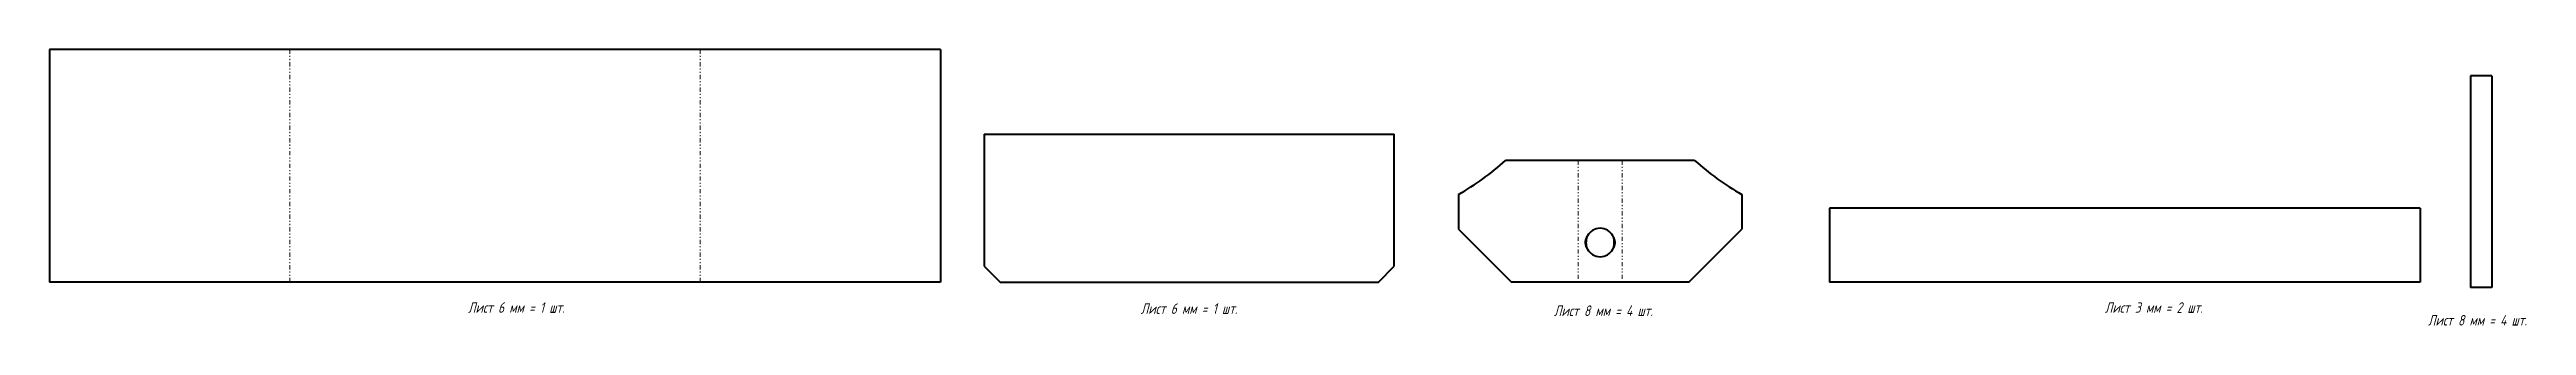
# Model space of a CAD drawing. Header units: millimetres. Extents: x 0 to 2338, y -41 to 220.
import ezdxf

# ---------------------------------------------------------------- set-up
doc = ezdxf.new("R2010")
doc.units = ezdxf.units.MM
doc.linetypes.add('K5LT_BASIC', pattern=[0])
doc.linetypes.add('K5LT_CHAIN_LINE_WITH_2_POINTS', pattern=[12, 4, -2, 1, -2, 1, -2])
doc.styles.add('KTEXTSTYLE', font='GOST_AU.SHX', dxfattribs={"width": 0.96, "height": 5})

msp = doc.modelspace()

# ---------------------------------------------------------------- linework, layer by layer
at = {"color": 7, "linetype": 'K5LT_BASIC', "lineweight": 40}
for p, q in [((0, 220), (0, 0)), ((217, 220), (0, 220)), ((236.5, 220), (217, 220)), ((604.5, 220), (236.5, 220)), ((624, 220), (604.5, 220)), ((841, 220), (624, 220)), ((841, 220), (841, 0)), ((2305.2, 195), (2285, 195)), ((2285, 195), (2285, -5)), ((2305.2, 195), (2305.2, -5)), ((882.3, 140), (882.3, 15)), ((882.3, 140), (1269.3, 140)), ((1269.3, 15), (1269.3, 140)), ((1434, 115), (1374.4, 115)), ((1451.6, 115), (1434, 115)), ((1475.6, 115), (1451.6, 115)), ((1493.2, 115), (1475.6, 115)), ((1552.8, 115), (1493.2, 115)), ((1330, 82.9), (1330, 50)), ((1597.2, 82.9), (1597.2, 50)), ((1330, 50), (1380, 0)), ((1547.2, 0), (1597.2, 50)), ((2237.5, 70), (1680, 70)), ((1680, 70), (1680, 0)), ((2237.5, 70), (2237.5, 0)), ((217, 0), (0, 0)), ((236.5, 0), (217, 0)), ((604.5, 0), (236.5, 0)), ((624, 0), (604.5, 0)), ((841, 0), (624, 0)), ((882.3, 15), (897.3, 0)), ((897.3, 0), (1254.3, 0)), ((1254.3, 0), (1269.3, 15)), ((1434, 0), (1380, 0)), ((1451.6, 0), (1434, 0)), ((1475.6, 0), (1451.6, 0)), ((1493.2, 0), (1475.6, 0)), ((1547.2, 0), (1493.2, 0)), ((2237.5, 0), (1680, 0)), ((2305.2, -5), (2285, -5))]:
    msp.add_line(p, q, dxfattribs=at)
at = {"color": 7, "linetype": 'K5LT_CHAIN_LINE_WITH_2_POINTS', "lineweight": 18}
for p, q in [((226.7, 220), (226.7, 0)), ((614.2, 220), (614.2, 0)), ((1442.8, 115), (1442.8, 0)), ((1484.4, 115), (1484.4, 0))]:
    msp.add_line(p, q, dxfattribs=at)
at = {"color": 7, "linetype": 'K5LT_BASIC', "lineweight": 40}
for centre, radius, start, end in [((1196, 315), 268, 300, 311.7318), ((1731.2, 315), 268, 228.2682, 240), ((1463.6, 37.5), 13.5, 27.266, 152.734), ((1463.6, 37.5), 13.5, 207.266, 332.734)]:
    msp.add_arc(centre, radius, start, end, dxfattribs=at)
for points, knots in [([(1451.6, 43.7), (1451.6, 43.6), (1451.5, 43.6), (1451.5, 43.5), (1451.4, 43.4), (1451.3, 43.3), (1451.3, 43.2), (1451.2, 43), (1451.1, 43), (1451, 42.8), (1451, 42.7), (1450.9, 42.6), (1450.8, 42.5), (1450.8, 42.3), (1450.7, 42.3), (1450.6, 42), (1450.5, 41.9), (1450.4, 41.6), (1450.3, 41.4), (1450.2, 41.1), (1450.1, 40.9), (1450, 40.6), (1449.9, 40.4), (1449.8, 40.1), (1449.8, 40), (1449.7, 39.6), (1449.7, 39.5), (1449.6, 39.1), (1449.6, 39), (1449.5, 38.5), (1449.5, 38.1), (1449.5, 37.7), (1449.5, 37.6), (1449.5, 37.3), (1449.5, 37.1), (1449.5, 36.5), (1449.6, 36.2), (1449.7, 35.7), (1449.7, 35.5), (1449.8, 35.2), (1449.8, 35), (1449.9, 34.7), (1449.9, 34.5), (1450.1, 34.2), (1450.1, 34.1), (1450.2, 33.7), (1450.3, 33.6), (1450.4, 33.3), (1450.5, 33.1), (1450.6, 32.9), (1450.7, 32.8), (1450.8, 32.6), (1450.8, 32.6), (1450.9, 32.4), (1450.9, 32.3), (1451, 32.2), (1451.1, 32.1), (1451.2, 31.9), (1451.3, 31.8), (1451.4, 31.6), (1451.5, 31.4), (1451.6, 31.3)], [0, 0, 0, 0, 0.135802, 0.135802, 0.412645, 0.412645, 0.687007, 0.687007, 0.959092, 0.959092, 1.229027, 1.229027, 1.504295, 1.504295, 1.777577, 1.777577, 2.318714, 2.318714, 2.866554, 2.866554, 3.40858, 3.40858, 3.953269, 3.953269, 4.493768, 4.493768, 5.035478, 5.035478, 5.574456, 5.574456, 6.651777, 6.651777, 7.000013, 7.000013, 7.727513, 7.727513, 8.80371, 8.80371, 9.341407, 9.341407, 9.88228, 9.88228, 10.421091, 10.421091, 10.964647, 10.964647, 11.504902, 11.504902, 12.051471, 12.051471, 12.321297, 12.321297, 12.592989, 12.592989, 12.866692, 12.866692, 13.142503, 13.142503, 13.568077, 13.568077, 14, 14, 14, 14]), ([(1451.6, 31.3), (1451.5, 31.4), (1451.5, 31.6), (1451.4, 31.8), (1451.4, 32), (1451.3, 32.2), (1451.3, 32.3), (1451.2, 32.6), (1451.1, 32.7), (1451.1, 33), (1451, 33.1), (1451, 33.4), (1451, 33.5), (1450.9, 33.9), (1450.8, 34.2), (1450.7, 34.8), (1450.7, 35), (1450.6, 35.6), (1450.6, 35.9), (1450.6, 36.6), (1450.5, 37.1), (1450.5, 37.6), (1450.5, 37.7), (1450.6, 38.4), (1450.6, 39), (1450.7, 39.8), (1450.7, 40.1), (1450.8, 40.6), (1450.8, 40.9), (1451, 41.4), (1451, 41.7), (1451.1, 42.1), (1451.1, 42.2), (1451.2, 42.5), (1451.3, 42.6), (1451.3, 42.9), (1451.4, 43.1), (1451.5, 43.4), (1451.5, 43.5), (1451.6, 43.7)], [0, 0, 0, 0, 0.269016, 0.269016, 0.534595, 0.534595, 0.796962, 0.796962, 1.056185, 1.056185, 1.323895, 1.323895, 1.588736, 1.588736, 2.111518, 2.111518, 2.640865, 2.640865, 3.164976, 3.164976, 3.999707, 3.999707, 4.216887, 4.216887, 5.268449, 5.268449, 5.791142, 5.791142, 6.32098, 6.32098, 6.842331, 6.842331, 7.107131, 7.107131, 7.375225, 7.375225, 7.685079, 7.685079, 8, 8, 8, 8]), ([(1475.6, 31.3), (1475.6, 31.4), (1475.6, 31.4), (1475.7, 31.5), (1475.8, 31.6), (1475.9, 31.7), (1475.9, 31.8), (1476, 32), (1476.1, 32), (1476.2, 32.2), (1476.2, 32.3), (1476.3, 32.4), (1476.3, 32.5), (1476.4, 32.7), (1476.5, 32.7), (1476.6, 33), (1476.7, 33.1), (1476.8, 33.4), (1476.9, 33.6), (1477, 33.9), (1477.1, 34.1), (1477.2, 34.4), (1477.2, 34.6), (1477.3, 34.9), (1477.4, 35), (1477.5, 35.4), (1477.5, 35.5), (1477.6, 35.9), (1477.6, 36), (1477.7, 36.5), (1477.7, 36.9), (1477.7, 37.3), (1477.7, 37.4), (1477.7, 37.7), (1477.7, 37.9), (1477.7, 38.5), (1477.6, 38.8), (1477.5, 39.3), (1477.5, 39.5), (1477.4, 39.8), (1477.4, 40), (1477.3, 40.3), (1477.2, 40.5), (1477.1, 40.8), (1477.1, 40.9), (1477, 41.3), (1476.9, 41.4), (1476.7, 41.7), (1476.7, 41.9), (1476.6, 42.1), (1476.5, 42.2), (1476.4, 42.4), (1476.4, 42.4), (1476.3, 42.6), (1476.3, 42.7), (1476.2, 42.8), (1476.1, 42.9), (1476, 43.1), (1475.9, 43.2), (1475.8, 43.4), (1475.7, 43.6), (1475.6, 43.7)], [0, 0, 0, 0, 0.135802, 0.135802, 0.412645, 0.412645, 0.687007, 0.687007, 0.959092, 0.959092, 1.229027, 1.229027, 1.504295, 1.504295, 1.777577, 1.777577, 2.318714, 2.318714, 2.866554, 2.866554, 3.40858, 3.40858, 3.953269, 3.953269, 4.493768, 4.493768, 5.035478, 5.035478, 5.574456, 5.574456, 6.651777, 6.651777, 7.000013, 7.000013, 7.727513, 7.727513, 8.80371, 8.80371, 9.341407, 9.341407, 9.88228, 9.88228, 10.421091, 10.421091, 10.964647, 10.964647, 11.504902, 11.504902, 12.051471, 12.051471, 12.321297, 12.321297, 12.592989, 12.592989, 12.866692, 12.866692, 13.142503, 13.142503, 13.568077, 13.568077, 14, 14, 14, 14]), ([(1475.6, 43.7), (1475.6, 43.6), (1475.7, 43.4), (1475.8, 43.2), (1475.8, 43), (1475.9, 42.8), (1475.9, 42.7), (1476, 42.4), (1476, 42.3), (1476.1, 42), (1476.1, 41.9), (1476.2, 41.6), (1476.2, 41.5), (1476.3, 41.1), (1476.4, 40.8), (1476.5, 40.2), (1476.5, 40), (1476.6, 39.4), (1476.6, 39.1), (1476.6, 38.4), (1476.6, 37.9), (1476.6, 37.4), (1476.6, 37.3), (1476.6, 36.6), (1476.6, 36), (1476.5, 35.2), (1476.5, 34.9), (1476.4, 34.4), (1476.3, 34.1), (1476.2, 33.6), (1476.2, 33.3), (1476.1, 32.9), (1476, 32.8), (1476, 32.5), (1475.9, 32.4), (1475.8, 32.1), (1475.8, 31.9), (1475.7, 31.6), (1475.6, 31.5), (1475.6, 31.3)], [0, 0, 0, 0, 0.269016, 0.269016, 0.534595, 0.534595, 0.796962, 0.796962, 1.056185, 1.056185, 1.323895, 1.323895, 1.588736, 1.588736, 2.111518, 2.111518, 2.640865, 2.640865, 3.164976, 3.164976, 3.999707, 3.999707, 4.216887, 4.216887, 5.268449, 5.268449, 5.791142, 5.791142, 6.32098, 6.32098, 6.842331, 6.842331, 7.107131, 7.107131, 7.375225, 7.375225, 7.685079, 7.685079, 8, 8, 8, 8])]:
    msp.add_open_spline(points, degree=3, knots=knots, dxfattribs=at)

# ---------------------------------------------------------------- texts
at = {"color": 7, "char_height": 10, "attachment_point": 1, "style": 'KTEXTSTYLE'}
for s, insert in [('\\H3.5;\\W0.965;\\Q15;\\Q15;\\H10.00;Лист 6 мм = 1 шт.', (395, -19)), ('\\H3.5;\\W0.965;\\Q15;\\Q15;\\H10.00;Лист 6 мм = 1 шт.', (1030, -20)), ('\\H3.5;\\W0.965;\\Q15;\\Q15;\\H10.00;Лист 8 мм = 4 шт.', (1420, -22)), ('\\H3.5;\\W0.965;\\Q15;\\Q15;\\H10.00;Лист 3 мм = 2 шт.', (1940, -19)), ('\\H3.5;\\W0.965;\\Q15;\\Q15;\\H10.00;Лист 8 мм = 4 шт.', (2245, -31))]:
    msp.add_mtext(s, dxfattribs=dict(at, insert=insert))

doc.saveas('drawing.dxf')
